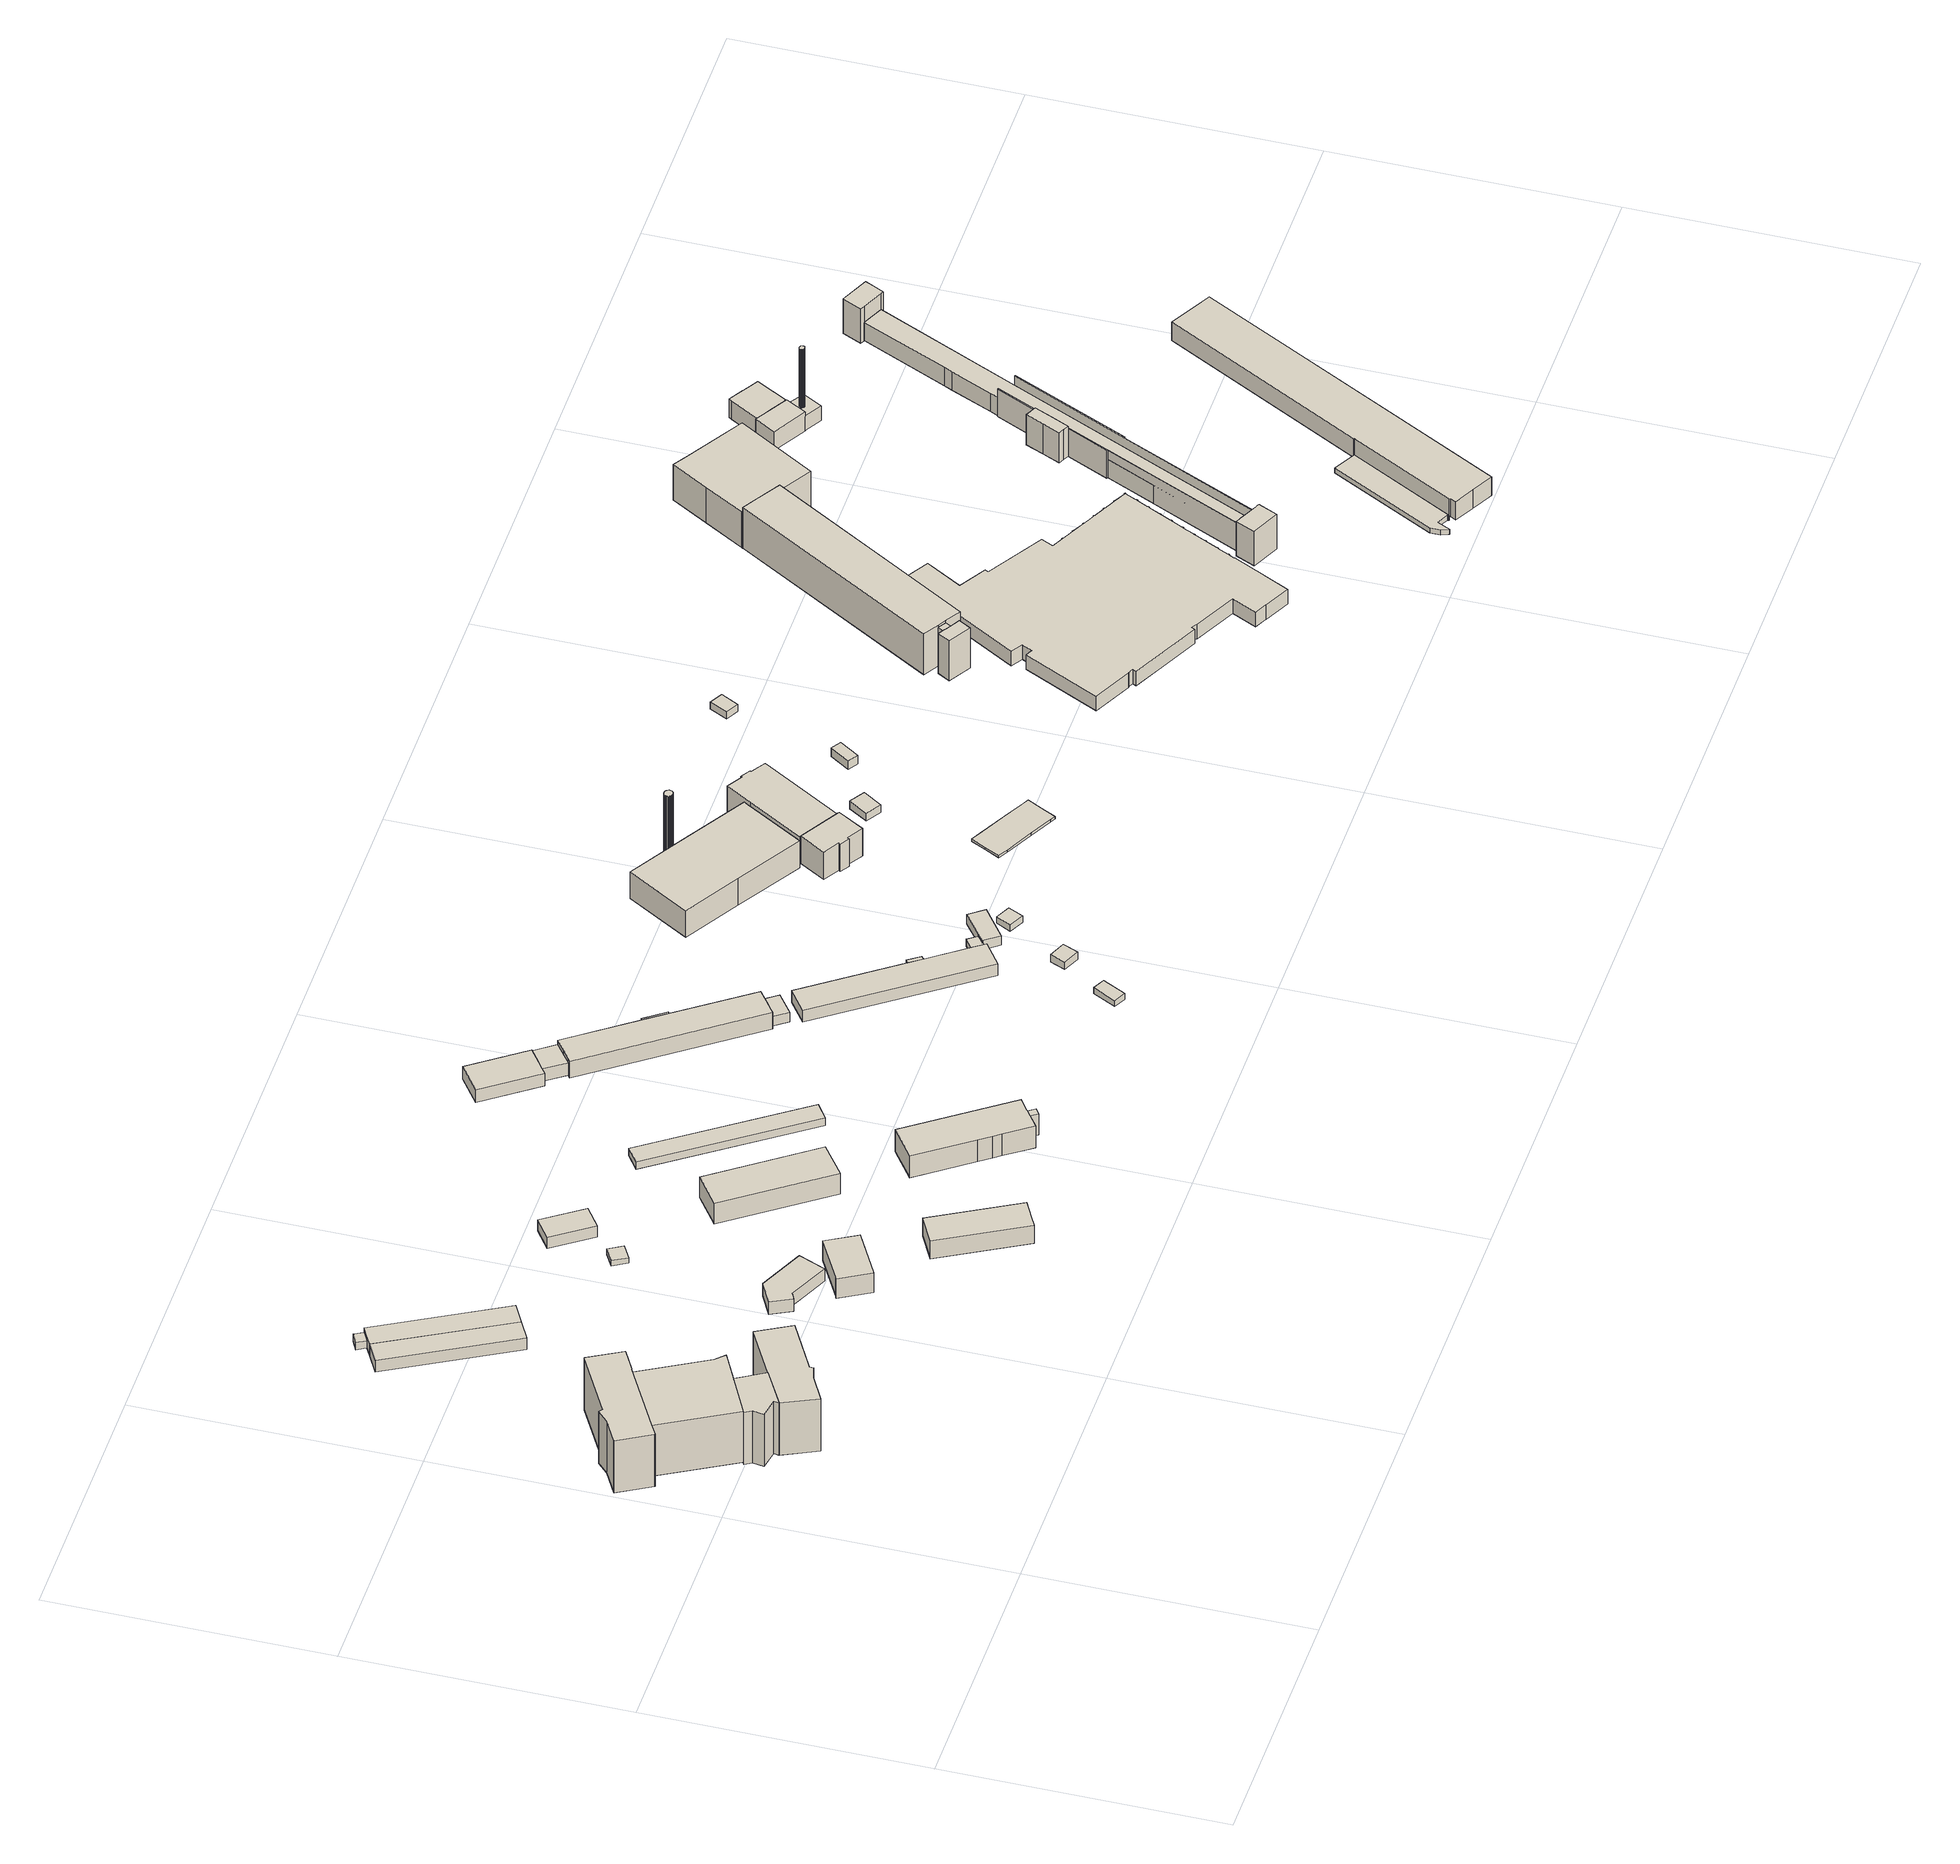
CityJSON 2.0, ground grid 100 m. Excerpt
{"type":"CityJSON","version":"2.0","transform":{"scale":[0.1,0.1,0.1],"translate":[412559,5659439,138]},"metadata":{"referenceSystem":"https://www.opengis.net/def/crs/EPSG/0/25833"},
"CityObjects":{
"building1":{"type":"Building","attributes":{"name":"Kassenärztliche Vereinigung Sachsen","Gemeindeschluessel":14612000,"Geometrietyp2DReferenz":"3000","function":"31001_3010","roofType":"9999"},"children":["building1-1","building1-2","building1-3","building1-4","building1-5"]},
"building1-1":{"type":"BuildingPart","attributes":{"Dachtyp_tdc":"tdcPolyFlatRoof","Dachneigung":0,"QualitaetDacherkennung":44,"Geometrietyp2DReferenz":"3000","measuredHeight":22.1,"roofType":"1000"},"parents":["building1"],"geometry":[{"type":"Solid","lod":"1","boundaries":[[[[0,1,2,3,4,5,6,7,8,9,10,11,12,13]],[[14,15,16,17,18,19,20,21,22,23,24,25,26,27]],[[13,15,14,0]],[[12,16,15,13]],[[11,17,16,12]],[[10,18,17,11]],[[9,19,18,10]],[[8,20,19,9]],[[7,21,20,8]],[[6,22,21,7]],[[5,23,22,6]],[[4,24,23,5]],[[3,25,24,4]],[[2,26,25,3]],[[1,27,26,2]],[[0,14,27,1]]]]}]},
"building1-2":{"type":"BuildingPart","attributes":{"Dachtyp_tdc":"tdcFreeFormRoof","Dachneigung":10.94,"QualitaetDacherkennung":7,"Geometrietyp2DReferenz":"3000","measuredHeight":23.11,"roofType":"5000"},"parents":["building1"],"geometry":[{"type":"Solid","lod":"1","boundaries":[[[[28,29,30,31,32,33,34,35,36]],[[37,38,39,40,41,18,42,17,16]],[[36,38,37,28]],[[35,39,38,36]],[[34,40,39,35]],[[33,41,40,34]],[[32,18,41,33]],[[31,42,18,32]],[[30,17,42,31]],[[29,16,17,30]],[[28,37,16,29]]]]}]},
"building1-3":{"type":"BuildingPart","attributes":{"Dachtyp_tdc":"tdcPolyFlatRoof","Dachneigung":0,"QualitaetDacherkennung":86,"Geometrietyp2DReferenz":"3000","measuredHeight":22.19,"roofType":"1000"},"parents":["building1"],"geometry":[{"type":"Solid","lod":"1","boundaries":[[[[43,44,45,46,47,48,49,50,51]],[[52,53,54,41,55,56,57,58,59]],[[51,53,52,43]],[[50,54,53,51]],[[49,41,54,50]],[[48,55,41,49]],[[47,56,55,48]],[[46,57,56,47]],[[45,58,57,46]],[[44,59,58,45]],[[43,52,59,44]]]]}]},
"building1-4":{"type":"BuildingPart","attributes":{"Dachtyp_tdc":"tdcHipRoof","Dachneigung":10.02,"QualitaetDacherkennung":29,"Geometrietyp2DReferenz":"3000","measuredHeight":5.48,"roofType":"3200"},"parents":["building1"],"geometry":[{"type":"Solid","lod":"1","boundaries":[[[[60,61,62,63]],[[64,56,55,39]],[[63,56,64,60]],[[62,55,56,63]],[[61,39,55,62]],[[60,64,39,61]]]]}]},
"building1-5":{"type":"BuildingPart","attributes":{"Dachtyp_tdc":"tdcPolyFlatRoof","Dachneigung":0,"QualitaetDacherkennung":75,"Geometrietyp2DReferenz":"3000","measuredHeight":22.12,"roofType":"1000"},"parents":["building1"],"geometry":[{"type":"Solid","lod":"1","boundaries":[[[[45,65,66,67,68,69,70,71,72,46]],[[58,57,73,74,75,76,77,78,79,80]],[[46,57,58,45]],[[72,73,57,46]],[[71,74,73,72]],[[70,75,74,71]],[[69,76,75,70]],[[68,77,76,69]],[[67,78,77,68]],[[66,79,78,67]],[[65,80,79,66]],[[45,58,80,65]]]]}]},
"building2":{"type":"Building","attributes":{"Dachtyp_tdc":"tdcPolyFlatRoof","Gemeindeschluessel":14612000,"Dachneigung":4.62,"QualitaetDacherkennung":79,"Geometrietyp2DReferenz":"3000","measuredHeight":5.34,"function":"31001_2463","roofType":"2100"},"geometry":[{"type":"Solid","lod":"1","boundaries":[[[[81,82,83,84]],[[85,86,87,88]],[[84,86,85,81]],[[83,87,86,84]],[[82,88,87,83]],[[81,85,88,82]]]]}]},
"building3":{"type":"Building","attributes":{"Gemeindeschluessel":14612000,"Geometrietyp2DReferenz":"3000","function":"31001_2463","roofType":"9999"},"children":["building3-1","building3-2"]},
"building3-1":{"type":"BuildingPart","attributes":{"Dachtyp_tdc":"tdcPolyFlatRoof","Dachneigung":3.72,"QualitaetDacherkennung":57,"Geometrietyp2DReferenz":"3000","measuredHeight":3.26,"roofType":"2100"},"parents":["building3"],"geometry":[{"type":"Solid","lod":"1","boundaries":[[[[89,90,91,92,93]],[[94,95,96,97,98]],[[93,95,94,89]],[[92,96,95,93]],[[91,97,96,92]],[[90,98,97,91]],[[89,94,98,90]]]]}]},
"building3-2":{"type":"BuildingPart","attributes":{"Dachtyp_tdc":"tdcPolyFlatRoof","Dachneigung":4.68,"QualitaetDacherkennung":81,"Geometrietyp2DReferenz":"3000","measuredHeight":5.41,"roofType":"2100"},"parents":["building3"],"geometry":[{"type":"Solid","lod":"1","boundaries":[[[[99,100,101,84,83]],[[102,103,104,94,98]],[[83,103,102,99]],[[84,104,103,83]],[[101,94,104,84]],[[100,98,94,101]],[[99,102,98,100]]]]}]},
"building4":{"type":"Building","attributes":{"name":"Zollamt Dresden","Dachtyp_tdc":"tdcPolyFlatRoof","Gemeindeschluessel":14612000,"Dachneigung":0,"QualitaetDacherkennung":84,"Geometrietyp2DReferenz":"3000","measuredHeight":5.2,"function":"31001_3010","roofType":"1000"},"geometry":[{"type":"Solid","lod":"1","boundaries":[[[[105,106,107,108,109,110]],[[111,112,113,114,115,116]],[[110,112,111,105]],[[109,113,112,110]],[[108,114,113,109]],[[107,115,114,108]],[[106,116,115,107]],[[105,111,116,106]]]]}]},
"building5":{"type":"Building","attributes":{"name":"Zollamt Dresden","Dachtyp_tdc":"tdcFreeFormRoof","Gemeindeschluessel":14612000,"Dachneigung":37.32,"QualitaetDacherkennung":90,"Geometrietyp2DReferenz":"3000","measuredHeight":10.64,"function":"31001_3010","roofType":"5000"},"geometry":[{"type":"Solid","lod":"1","boundaries":[[[[117,118,119,120,121,122]],[[123,124,125,126,127,128]],[[122,124,123,117]],[[121,125,124,122]],[[120,126,125,121]],[[119,127,126,120]],[[118,128,127,119]],[[117,123,128,118]]]]}]},
"building6":{"type":"Building","attributes":{"Dachtyp_tdc":"tdcPolyFlatRoof","Gemeindeschluessel":14612000,"Dachneigung":0,"QualitaetDacherkennung":70,"Geometrietyp2DReferenz":"3000","measuredHeight":2.32,"function":"31001_9998","roofType":"1000"},"geometry":[{"type":"Solid","lod":"1","boundaries":[[[[129,130,131,132]],[[133,134,135,136]],[[132,134,133,129]],[[131,135,134,132]],[[130,136,135,131]],[[129,133,136,130]]]]}]},
"building7":{"type":"Building","attributes":{"name":"Zollamt Dresden","Dachtyp_tdc":"tdcPolyFlatRoof","Gemeindeschluessel":14612000,"Dachneigung":0,"QualitaetDacherkennung":94,"Geometrietyp2DReferenz":"3000","measuredHeight":7.52,"function":"31001_3010","roofType":"1000"},"geometry":[{"type":"Solid","lod":"1","boundaries":[[[[137,138,139,140,141]],[[142,143,144,145,146]],[[141,143,142,137]],[[140,144,143,141]],[[139,145,144,140]],[[138,146,145,139]],[[137,142,146,138]]]]}]},
"building8":{"type":"Building","attributes":{"Dachtyp_tdc":"tdcPolyFlatRoof","Gemeindeschluessel":14612000,"Dachneigung":0,"QualitaetDacherkennung":54,"Geometrietyp2DReferenz":"3000","measuredHeight":4.74,"function":"31001_9998","roofType":"1000"},"geometry":[{"type":"Solid","lod":"1","boundaries":[[[[147,148,149,150]],[[151,152,153,154]],[[150,152,151,147]],[[149,153,152,150]],[[148,154,153,149]],[[147,151,154,148]]]]}]},
"building9":{"type":"Building","attributes":{"name":"Zollamt Dresden","Dachtyp_tdc":"tdcPolyFlatRoof","Gemeindeschluessel":14612000,"Dachneigung":0,"QualitaetDacherkennung":57,"Geometrietyp2DReferenz":"3000","measuredHeight":8.82,"function":"31001_3010","roofType":"1000"},"geometry":[{"type":"Solid","lod":"1","boundaries":[[[[155,156,157,158]],[[159,160,161,162]],[[158,160,159,155]],[[157,161,160,158]],[[156,162,161,157]],[[155,159,162,156]]]]}]},
"building10":{"type":"Building","attributes":{"name":"Zollamt Dresden","Gemeindeschluessel":14612000,"Geometrietyp2DReferenz":"3000","function":"31001_3010","roofType":"9999"},"children":["building10-1","building10-2"]},
"building10-1":{"type":"BuildingPart","attributes":{"Dachtyp_tdc":"tdcPolyFlatRoof","Dachneigung":0,"QualitaetDacherkennung":58,"Geometrietyp2DReferenz":"3000","measuredHeight":8.91,"roofType":"1000"},"parents":["building10"],"geometry":[{"type":"Solid","lod":"1","boundaries":[[[[163,164,165,166]],[[167,168,169,170]],[[166,168,167,163]],[[165,169,168,166]],[[164,170,169,165]],[[163,167,170,164]]]]}]},
"building10-2":{"type":"BuildingPart","attributes":{"Dachtyp_tdc":"tdcPolyFlatRoof","Dachneigung":0,"QualitaetDacherkennung":45,"Geometrietyp2DReferenz":"3000","measuredHeight":9.25,"roofType":"1000"},"parents":["building10"],"geometry":[{"type":"Solid","lod":"1","boundaries":[[[[171,172,173,174,175,176,177,178,179,180]],[[181,182,167,170,183,184,185,186,187,188]],[[180,182,181,171]],[[179,167,182,180]],[[178,170,167,179]],[[177,183,170,178]],[[176,184,183,177]],[[175,185,184,176]],[[174,186,185,175]],[[173,187,186,174]],[[172,188,187,173]],[[171,181,188,172]]]]}]},
"building11":{"type":"Building","attributes":{"name":"Zollamt Dresden","Dachtyp_tdc":"tdcPolyFlatRoof","Gemeindeschluessel":14612000,"Dachneigung":0,"QualitaetDacherkennung":89,"Geometrietyp2DReferenz":"3000","measuredHeight":3.02,"function":"31001_3010","roofType":"1000"},"geometry":[{"type":"Solid","lod":"1","boundaries":[[[[189,190,191,192]],[[193,194,195,196]],[[192,194,193,189]],[[191,195,194,192]],[[190,196,195,191]],[[189,193,196,190]]]]}]},
"building12":{"type":"Building","attributes":{"name":"Bundesanstalt Technisches Hilfswerk","Dachtyp_tdc":"tdcHipAndGableRoof","Gemeindeschluessel":14612000,"Dachneigung":16.21,"QualitaetDacherkennung":87,"Geometrietyp2DReferenz":"3000","measuredHeight":6.27,"function":"31001_3010","roofType":"5000"},"geometry":[{"type":"Solid","lod":"1","boundaries":[[[[197,198,199,200,201,202]],[[203,204,205,206,207,208]],[[202,204,203,197]],[[201,205,204,202]],[[200,206,205,201]],[[199,207,206,200]],[[198,208,207,199]],[[197,203,208,198]]]]}]},
"building13":{"type":"Building","attributes":{"name":"Bundesanstalt Technisches Hilfswerk Ortsverband Dresden","Gemeindeschluessel":14612000,"Geometrietyp2DReferenz":"3000","function":"31001_3010","roofType":"9999"},"children":["building13-1","building13-2"]},
"building13-1":{"type":"BuildingPart","attributes":{"Dachtyp_tdc":"tdcGableRoof","Dachneigung":20.06,"QualitaetDacherkennung":93,"Geometrietyp2DReferenz":"3000","measuredHeight":8.18,"roofType":"3100"},"parents":["building13"],"geometry":[{"type":"Solid","lod":"1","boundaries":[[[[209,210,211,212,213,214,215,216,217,218,219]],[[220,221,222,223,224,225,226,227,228,229,230]],[[219,221,220,209]],[[218,222,221,219]],[[217,223,222,218]],[[216,224,223,217]],[[215,225,224,216]],[[214,226,225,215]],[[213,227,226,214]],[[212,228,227,213]],[[211,229,228,212]],[[210,230,229,211]],[[209,220,230,210]]]]}]},
"building13-2":{"type":"BuildingPart","attributes":{"Dachtyp_tdc":"tdcGableRoof","Dachneigung":14.62,"QualitaetDacherkennung":84,"Geometrietyp2DReferenz":"3000","measuredHeight":5.96,"roofType":"3100"},"parents":["building13"],"geometry":[{"type":"Solid","lod":"1","boundaries":[[[[231,232,233,234]],[[235,236,229,227]],[[234,236,235,231]],[[233,229,236,234]],[[232,227,229,233]],[[231,235,227,232]]]]}]},
"building14":{"type":"Building","attributes":{"name":"Bundesanstalt Technisches Hilfswerk Ortsverband Dresden","Dachtyp_tdc":"tdcPolyFlatRoof","Gemeindeschluessel":14612000,"Dachneigung":0,"QualitaetDacherkennung":69,"Geometrietyp2DReferenz":"3000","measuredHeight":3.96,"function":"31001_3010","roofType":"1000"},"geometry":[{"type":"Solid","lod":"1","boundaries":[[[[237,238,239,240]],[[241,242,243,244]],[[240,242,241,237]],[[239,243,242,240]],[[238,244,243,239]],[[237,241,244,238]]]]}]},
"building15":{"type":"Building","attributes":{"name":"Bundesanstalt Technisches Hilfswerk Ortsverband Dresden","Dachtyp_tdc":"tdcPolyFlatRoof","Gemeindeschluessel":14612000,"Dachneigung":3.39,"QualitaetDacherkennung":76,"Geometrietyp2DReferenz":"3000","measuredHeight":4.25,"function":"31001_3010","roofType":"2100"},"geometry":[{"type":"Solid","lod":"1","boundaries":[[[[245,246,247,248]],[[222,249,250,224]],[[248,249,222,245]],[[247,250,249,248]],[[246,224,250,247]],[[245,222,224,246]]]]}]},
"building16":{"type":"Building","attributes":{"Dachtyp_tdc":"tdcPolyFlatRoof","Gemeindeschluessel":14612000,"Dachneigung":4.6,"QualitaetDacherkennung":85,"Geometrietyp2DReferenz":"3000","measuredHeight":2.75,"function":"31001_9998","roofType":"2100"},"geometry":[{"type":"Solid","lod":"1","boundaries":[[[[251,252,253,254]],[[255,256,257,258]],[[254,256,255,251]],[[253,257,256,254]],[[252,258,257,253]],[[251,255,258,252]]]]}]},
"building17":{"type":"Building","attributes":{"name":"Bundesanstalt Technisches Hilfswerk Ortsverband Dresden","Gemeindeschluessel":14612000,"Geometrietyp2DReferenz":"3000","function":"31001_3010","roofType":"9999"},"children":["building17-1","building17-2"]},
"building17-1":{"type":"BuildingPart","attributes":{"Dachtyp_tdc":"tdcPolyFlatRoof","Dachneigung":9.52,"QualitaetDacherkennung":65,"Geometrietyp2DReferenz":"3000","measuredHeight":4.21,"roofType":"2100"},"parents":["building17"],"geometry":[{"type":"Solid","lod":"1","boundaries":[[[[259,260,261,262]],[[263,264,265,266]],[[262,264,263,259]],[[261,265,264,262]],[[260,266,265,261]],[[259,263,266,260]]]]}]},
"building17-2":{"type":"BuildingPart","attributes":{"Dachtyp_tdc":"tdcGableRoof","Dachneigung":18.14,"QualitaetDacherkennung":92,"Geometrietyp2DReferenz":"3000","measuredHeight":5.88,"roofType":"3100"},"parents":["building17"],"geometry":[{"type":"Solid","lod":"1","boundaries":[[[[267,268,269,270,271,272,273]],[[266,274,275,276,277,278,263]],[[272,274,266,273]],[[271,275,274,272]],[[270,276,275,271]],[[269,277,276,270]],[[268,278,277,269]],[[267,263,278,268]],[[273,266,263,267]]]]}]},
"building18":{"type":"Building","attributes":{"Dachtyp_tdc":"tdcGableRoof","Gemeindeschluessel":14612000,"Dachneigung":11.95,"QualitaetDacherkennung":85,"Geometrietyp2DReferenz":"3000","measuredHeight":3.41,"function":"31001_9998","roofType":"3100"},"geometry":[{"type":"Solid","lod":"1","boundaries":[[[[279,280,281,282]],[[283,284,285,286]],[[282,284,283,279]],[[281,285,284,282]],[[280,286,285,281]],[[279,283,286,280]]]]}]},
"building19":{"type":"Building","attributes":{"name":"Bundesanstalt Technisches Hilfswerk Ortsverband Dresden","Dachtyp_tdc":"tdcPolyFlatRoof","Gemeindeschluessel":14612000,"Dachneigung":0,"QualitaetDacherkennung":67,"Geometrietyp2DReferenz":"3000","measuredHeight":2.91,"function":"31001_3010","roofType":"1000"},"geometry":[{"type":"Solid","lod":"1","boundaries":[[[[287,288,289,290,291,292]],[[293,294,295,296,297,298]],[[292,294,293,287]],[[291,295,294,292]],[[290,296,295,291]],[[289,297,296,290]],[[288,298,297,289]],[[287,293,298,288]]]]}]},
"building20":{"type":"Building","attributes":{"name":"Bundesanstalt Technisches Hilfswerk Ortsverband Dresden","Dachtyp_tdc":"tdcFreeFormRoof","Gemeindeschluessel":14612000,"Dachneigung":25.51,"QualitaetDacherkennung":86,"Geometrietyp2DReferenz":"3000","measuredHeight":4.72,"function":"31001_3010","roofType":"5000"},"geometry":[{"type":"Solid","lod":"1","boundaries":[[[[299,300,301,302,303,304]],[[305,306,307,308,309,310]],[[304,306,305,299]],[[303,307,306,304]],[[302,308,307,303]],[[301,309,308,302]],[[300,310,309,301]],[[299,305,310,300]]]]}]},
"building21":{"type":"Building","attributes":{"Dachtyp_tdc":"tdcPolyFlatRoof","Gemeindeschluessel":14612000,"Dachneigung":4.57,"QualitaetDacherkennung":87,"Geometrietyp2DReferenz":"3000","measuredHeight":2.92,"function":"31001_9998","roofType":"2100"},"geometry":[{"type":"Solid","lod":"1","boundaries":[[[[311,312,313,314]],[[315,316,317,318]],[[314,316,315,311]],[[313,317,316,314]],[[312,318,317,313]],[[311,315,318,312]]]]}]},
"building22":{"type":"Building","attributes":{"Erfassungsdatum_Objekt":"2022-03-29","BodenHoehe":145.41,"gemHoehe":32,"BauwerkHoehe":32,"Gemeindeschluessel":"14612000","Geometrietyp2DReferenz":"3000","measuredHeight":32,"function":"51002_1260"},"geometry":[{"type":"Solid","lod":"1","boundaries":[[[[319,320,321,322,323,324,325,326,327,328,329,330,331,332,333,334,335,336,337,338,339,340,341,342]],[[343,344,345,346,347,348,349,350,351,352,353,354,355,356,357,358,359,360,361,362,363,364,365,366]],[[342,344,343,319]],[[341,345,344,342]],[[340,346,345,341]],[[339,347,346,340]],[[338,348,347,339]],[[337,349,348,338]],[[336,350,349,337]],[[335,351,350,336]],[[334,352,351,335]],[[333,353,352,334]],[[332,354,353,333]],[[331,355,354,332]],[[330,356,355,331]],[[329,357,356,330]],[[328,358,357,329]],[[327,359,358,328]],[[326,360,359,327]],[[325,361,360,326]],[[324,362,361,325]],[[323,363,362,324]],[[322,364,363,323]],[[321,365,364,322]],[[320,366,365,321]],[[319,343,366,320]]]]}]},
"building23":{"type":"Building","attributes":{"name":"Berufsfeuerwehr Dresden-Albertstadt","Gemeindeschluessel":14612000,"Geometrietyp2DReferenz":"3000","function":"31001_3072","roofType":"9999"},"children":["building23-1","building23-2","building23-3","building23-4","building23-5"]},
"building23-1":{"type":"BuildingPart","attributes":{"Dachtyp_tdc":"tdcPolyFlatRoof","Dachneigung":0,"QualitaetDacherkennung":0,"Geometrietyp2DReferenz":"3000","measuredHeight":3.38,"roofType":"9999"},"parents":["building23"],"geometry":[{"type":"Solid","lod":"1","boundaries":[[[[367,368,369,370]],[[371,372,373,374]],[[370,372,371,367]],[[369,373,372,370]],[[368,374,373,369]],[[367,371,374,368]]]]}]},
"building23-2":{"type":"BuildingPart","attributes":{"Dachtyp_tdc":"tdcHipAndGableRoof","Dachneigung":14.9,"QualitaetDacherkennung":33,"Geometrietyp2DReferenz":"3000","measuredHeight":12.81,"roofType":"5000"},"parents":["building23"],"geometry":[{"type":"Solid","lod":"1","boundaries":[[[[375,376,377,378,379,380,381,382,383,384,385]],[[386,387,388,389,390,391,392,393,372,371,394]],[[385,386,394,375]],[[384,387,386,385]],[[383,388,387,384]],[[382,389,388,383]],[[381,390,389,382]],[[380,391,390,381]],[[379,392,391,380]],[[378,393,392,379]],[[377,372,393,378]],[[376,371,372,377]],[[375,394,371,376]]]]}]},
"building23-3":{"type":"BuildingPart","attributes":{"Dachtyp_tdc":"tdcHipRoof","Dachneigung":31.53,"QualitaetDacherkennung":72,"Geometrietyp2DReferenz":"3000","measuredHeight":13.58,"roofType":"3200"},"parents":["building23"],"geometry":[{"type":"MultiSurface","lod":"1","boundaries":[[[395,396,397,398,397,399,400,401,402,403,404]],[[405,406,407,408,409,410,411,412,387,412,394]],[[404,406,405,395]],[[403,407,406,404]],[[402,408,407,403]],[[401,409,408,402]],[[400,410,409,401]],[[399,411,410,400]],[[397,412,411,399]],[[398,387,412,397]],[[396,394,412,397]],[[395,405,394,396]]]}]},
"building23-4":{"type":"BuildingPart","attributes":{"Dachtyp_tdc":"tdcPolyFlatRoof","Dachneigung":0,"QualitaetDacherkennung":70,"Geometrietyp2DReferenz":"3000","measuredHeight":9.53,"roofType":"1000"},"parents":["building23"],"geometry":[{"type":"Solid","lod":"1","boundaries":[[[[413,414,415,416]],[[388,387,417,418]],[[416,387,388,413]],[[415,417,387,416]],[[414,418,417,415]],[[413,388,418,414]]]]}]},
"building23-5":{"type":"BuildingPart","attributes":{"Dachtyp_tdc":"tdcGableRoof","Dachneigung":11.95,"QualitaetDacherkennung":12,"Geometrietyp2DReferenz":"3000","measuredHeight":14.2,"roofType":"3100"},"parents":["building23"],"geometry":[{"type":"Solid","lod":"1","boundaries":[[[[419,420,421,422,423,424,425,426]],[[417,427,428,429,430,431,432,418]],[[425,427,417,426]],[[424,428,427,425]],[[423,429,428,424]],[[422,430,429,423]],[[421,431,430,422]],[[420,432,431,421]],[[419,418,432,420]],[[426,417,418,419]]]]}]},
"building24":{"type":"Building","attributes":{"Erfassungsdatum_Objekt":"2022-03-29","BodenHoehe":145.15,"gemHoehe":0,"BauwerkHoehe":1,"Breite":12,"Gemeindeschluessel":"14612000","Geometrietyp2DReferenz":"3000","measuredHeight":1,"function":"53001_1800"},"geometry":[{"type":"Solid","lod":"1","boundaries":[[[[433,434,435,436,437,438,439,440,441,442,443,444]],[[445,446,447,448,449,450,451,452,453,454,455,456]],[[444,446,445,433]],[[443,447,446,444]],[[442,448,447,443]],[[441,449,448,442]],[[440,450,449,441]],[[439,451,450,440]],[[438,452,451,439]],[[437,453,452,438]],[[436,454,453,437]],[[435,455,454,436]],[[434,456,455,435]],[[433,445,456,434]]]]}]},
"building25":{"type":"Building","attributes":{"Dachtyp_tdc":"tdcPolyFlatRoof","Gemeindeschluessel":14612000,"Dachneigung":3.06,"QualitaetDacherkennung":74,"Geometrietyp2DReferenz":"3000","measuredHeight":3.42,"function":"31001_9998","roofType":"2100"},"geometry":[{"type":"Solid","lod":"1","boundaries":[[[[457,458,459,460]],[[461,462,463,464]],[[460,462,461,457]],[[459,463,462,460]],[[458,464,463,459]],[[457,461,464,458]]]]}]},
"building26":{"type":"Building","attributes":{"Dachtyp_tdc":"tdcGableRoof","Gemeindeschluessel":14612000,"Dachneigung":17.37,"QualitaetDacherkennung":65,"Geometrietyp2DReferenz":"3000","measuredHeight":4.45,"function":"31001_9998","roofType":"3100"},"geometry":[{"type":"Solid","lod":"1","boundaries":[[[[465,466,467,468]],[[469,470,471,472]],[[468,470,469,465]],[[467,471,470,468]],[[466,472,471,467]],[[465,469,472,466]]]]}]},
"building27":{"type":"Building","attributes":{"Dachtyp_tdc":"tdcPolyFlatRoof","Gemeindeschluessel":14612000,"Dachneigung":2.92,"QualitaetDacherkennung":66,"Geometrietyp2DReferenz":"3000","measuredHeight":3.04,"function":"31001_9998","roofType":"2100"},"geometry":[{"type":"Solid","lod":"1","boundaries":[[[[473,474,475,476]],[[477,478,479,480]],[[476,478,477,473]],[[475,479,478,476]],[[474,480,479,475]],[[473,477,480,474]]]]}]},
"building28":{"type":"Building","attributes":{"name":"Stadtarchiv","Gemeindeschluessel":14612000,"Geometrietyp2DReferenz":"3000","function":"31001_3010","roofType":"9999"},"children":["building28-1","building28-2"]},
"building28-1":{"type":"BuildingPart","attributes":{"Dachtyp_tdc":"tdcPolyFlatRoof","Dachneigung":0,"QualitaetDacherkennung":50,"Geometrietyp2DReferenz":"3000","measuredHeight":15.83,"roofType":"1000"},"parents":["building28"],"geometry":[{"type":"Solid","lod":"1","boundaries":[[[[481,482,483,484,485]],[[486,487,488,489,490]],[[485,487,486,481]],[[484,488,487,485]],[[483,489,488,484]],[[482,490,489,483]],[[481,486,490,482]]]]}]},
"building28-2":{"type":"BuildingPart","attributes":{"Dachtyp_tdc":"tdcPolyFlatRoof","Dachneigung":0,"QualitaetDacherkennung":55,"Geometrietyp2DReferenz":"3000","measuredHeight":16.9,"roofType":"1000"},"parents":["building28"],"geometry":[{"type":"Solid","lod":"1","boundaries":[[[[491,492,493,494,495,496,497]],[[486,490,498,499,500,501,487]],[[497,490,486,491]],[[496,498,490,497]],[[495,499,498,496]],[[494,500,499,495]],[[493,501,500,494]],[[492,487,501,493]],[[491,486,487,492]]]]}]},
"building29":{"type":"Building","attributes":{"Dachtyp_tdc":"tdcFreeFormRoof","Gemeindeschluessel":14612000,"Dachneigung":0.002,"QualitaetDacherkennung":51,"Geometrietyp2DReferenz":"3000","measuredHeight":7.02,"function":"31001_2000","roofType":"5000"},"geometry":[{"type":"Solid","lod":"1","boundaries":[[[[502,503,504,505,506,507,508,509,510,511,512,513,514,515,516,517,518,519,520,521,522,523,524,525,526,527,528,529,530,531,532,533,534,535,536,537,538,539,540,541,542,543,544,545,546,547,548,549,550,551,552,553,554,555,556,557,558,559,560,561,562,563,564,565,566,567,568,569,570,571,572,573,574,575,576,577,578,579,580,581,582,583,584,585,586,587,588,589,590,591,592,593,594,595]],[[596,597,598,599,600,601,602,603,604,605,606,607,608,609,610,611,612,613,614,615,616,617,618,619,620,621,622,623,624,625,626,627,628,629,630,631,632,633,634,635,636,637,638,639,640,641,642,643,644,645,646,647,648,649,650,651,652,653,654,655,656,657,658,659,660,661,662,663,664,665,666,667,668,669,670,671,672,673,674,675,676,677,678,679,680,681,682,683,684,685,686,687,688,689]],[[595,597,596,502]],[[594,598,597,595]],[[593,599,598,594]],[[592,600,599,593]],[[591,601,600,592]],[[590,602,601,591]],[[589,603,602,590]],[[588,604,603,589]],[[587,605,604,588]],[[586,606,605,587]],[[585,607,606,586]],[[584,608,607,585]],[[583,609,608,584]],[[582,610,609,583]],[[581,611,610,582]],[[580,612,611,581]],[[579,613,612,580]],[[578,614,613,579]],[[577,615,614,578]],[[576,616,615,577]],[[575,617,616,576]],[[574,618,617,575]],[[573,619,618,574]],[[572,620,619,573]],[[571,621,620,572]],[[570,622,621,571]],[[569,623,622,570]],[[568,624,623,569]],[[567,625,624,568]],[[566,626,625,567]],[[565,627,626,566]],[[564,628,627,565]],[[563,629,628,564]],[[562,630,629,563]],[[561,631,630,562]],[[560,632,631,561]],[[559,633,632,560]],[[558,634,633,559]],[[557,635,634,558]],[[556,636,635,557]],[[555,637,636,556]],[[554,638,637,555]],[[553,639,638,554]],[[552,640,639,553]],[[551,641,640,552]],[[550,642,641,551]],[[549,643,642,550]],[[548,644,643,549]],[[547,645,644,548]],[[546,646,645,547]],[[545,647,646,546]],[[544,648,647,545]],[[543,649,648,544]],[[542,650,649,543]],[[541,651,650,542]],[[540,652,651,541]],[[539,653,652,540]],[[538,654,653,539]],[[537,655,654,538]],[[536,656,655,537]],[[535,657,656,536]],[[534,658,657,535]],[[533,659,658,534]],[[532,660,659,533]],[[531,661,660,532]],[[530,662,661,531]],[[529,663,662,530]],[[528,664,663,529]],[[527,665,664,528]],[[526,666,665,527]],[[525,667,666,526]],[[524,668,667,525]],[[523,669,668,524]],[[522,670,669,523]],[[521,671,670,522]],[[520,672,671,521]],[[519,673,672,520]],[[518,674,673,519]],[[517,675,674,518]],[[516,676,675,517]],[[515,677,676,516]],[[514,678,677,515]],[[513,679,678,514]],[[512,680,679,513]],[[511,681,680,512]],[[510,682,681,511]],[[509,683,682,510]],[[508,684,683,509]],[[507,685,684,508]],[[506,686,685,507]],[[505,687,686,506]],[[504,688,687,505]],[[503,689,688,504]],[[502,596,689,503]]]]}]},
"building30":{"type":"Building","attributes":{"name":"Stadtarchiv","Dachtyp_tdc":"tdcFreeFormRoof","Gemeindeschluessel":14612000,"Dachneigung":15.37,"QualitaetDacherkennung":66,"Geometrietyp2DReferenz":"3000","measuredHeight":18.4,"function":"31001_3010","roofType":"5000"},"geometry":[{"type":"Solid","lod":"1","boundaries":[[[[690,691,692,693,694,695,696]],[[697,698,699,700,701,702,703]],[[696,698,697,690]],[[695,699,698,696]],[[694,700,699,695]],[[693,701,700,694]],[[692,702,701,693]],[[691,703,702,692]],[[690,697,703,691]]]]}]},
"building31":{"type":"Building","attributes":{"Dachtyp_tdc":"tdcFreeFormRoof","Gemeindeschluessel":14612000,"Dachneigung":13.8,"QualitaetDacherkennung":54,"Geometrietyp2DReferenz":"3000","measuredHeight":17.01,"function":"31001_2000","roofType":"5000"},"geometry":[{"type":"Solid","lod":"1","boundaries":[[[[704,705,706,707,708,709,710,711,712,713]],[[714,715,716,717,718,719,720,721,722,723]],[[713,715,714,704]],[[712,716,715,713]],[[711,717,716,712]],[[710,718,717,711]],[[709,719,718,710]],[[708,720,719,709]],[[707,721,720,708]],[[706,722,721,707]],[[705,723,722,706]],[[704,714,723,705]]]]}]},
"building32":{"type":"Building","attributes":{"Gemeindeschluessel":14612000,"Geometrietyp2DReferenz":"3000","function":"31001_2000","roofType":"9999"},"children":["building32-1","building32-2","building32-3","building32-4","building32-5","building32-6"]},
"building32-1":{"type":"BuildingPart","attributes":{"Dachtyp_tdc":"tdcPolyFlatRoof","Dachneigung":0,"QualitaetDacherkennung":30,"Geometrietyp2DReferenz":"3000","measuredHeight":7.84,"roofType":"1000"},"parents":["building32"],"geometry":[{"type":"Solid","lod":"1","boundaries":[[[[724,725,726,727,728,729,730,731,732,733]],[[734,735,736,737,738,739,740,741,742,743]],[[733,735,734,724]],[[732,736,735,733]],[[731,737,736,732]],[[730,738,737,731]],[[729,739,738,730]],[[728,740,739,729]],[[727,741,740,728]],[[726,742,741,727]],[[725,743,742,726]],[[724,734,743,725]]]]}]},
"building32-2":{"type":"BuildingPart","attributes":{"Dachtyp_tdc":"tdcPolyFlatRoof","Dachneigung":0,"QualitaetDacherkennung":34,"Geometrietyp2DReferenz":"3000","measuredHeight":11.84,"roofType":"1000"},"parents":["building32"],"geometry":[{"type":"Solid","lod":"1","boundaries":[[[[744,745,746,747,748,749,750]],[[742,741,751,752,753,754,755]],[[750,741,742,744]],[[749,751,741,750]],[[748,752,751,749]],[[747,753,752,748]],[[746,754,753,747]],[[745,755,754,746]],[[744,742,755,745]]]]}]},
"building32-3":{"type":"BuildingPart","attributes":{"Dachtyp_tdc":"tdcHipRoof","Dachneigung":57.28,"QualitaetDacherkennung":79,"Geometrietyp2DReferenz":"3000","measuredHeight":17.71,"roofType":"3200"},"parents":["building32"],"geometry":[{"type":"Solid","lod":"1","boundaries":[[[[756,757,758,759,760,761,762,763]],[[743,742,755,764,765,766,767,768]],[[763,742,743,756]],[[762,755,742,763]],[[761,764,755,762]],[[760,765,764,761]],[[759,766,765,760]],[[758,767,766,759]],[[757,768,767,758]],[[756,743,768,757]]]]}]},
"building32-4":{"type":"BuildingPart","attributes":{"Dachtyp_tdc":"tdcPolyFlatRoof","Dachneigung":0,"QualitaetDacherkennung":19,"Geometrietyp2DReferenz":"3000","measuredHeight":11.8,"roofType":"1000"},"parents":["building32"],"geometry":[{"type":"Solid","lod":"1","boundaries":[[[[769,770,771,772,773,774,775,776,777,770]],[[778,779,780,781,782,783,734,743,778,768]],[[777,779,778,770]],[[776,780,779,777]],[[775,781,780,776]],[[774,782,781,775]],[[773,783,782,774]],[[772,734,783,773]],[[771,743,734,772]],[[743,771,770,778]]]]}]},
"building32-5":{"type":"BuildingPart","attributes":{"Dachtyp_tdc":"tdcGableRoof","Dachneigung":20.5,"QualitaetDacherkennung":69,"Geometrietyp2DReferenz":"3000","measuredHeight":14.09,"roofType":"3100"},"parents":["building32"],"geometry":[{"type":"Solid","lod":"1","boundaries":[[[[784,785,786,787,788,789,790,791]],[[782,792,781,793,794,795,796,797]],[[790,792,782,791]],[[789,781,792,790]],[[788,793,781,789]],[[787,794,793,788]],[[786,795,794,787]],[[785,796,795,786]],[[784,797,796,785]],[[791,782,797,784]]]]}]},
"building32-6":{"type":"BuildingPart","attributes":{"Dachtyp_tdc":"tdcHipRoof","Dachneigung":57.51,"QualitaetDacherkennung":73,"Geometrietyp2DReferenz":"3000","measuredHeight":17.8,"roofType":"3200"},"parents":["building32"],"geometry":[{"type":"Solid","lod":"1","boundaries":[[[[798,799,800,801,802,803]],[[739,804,805,806,807,740]],[[802,804,739,803]],[[801,805,804,802]],[[800,806,805,801]],[[799,807,806,800]],[[798,740,807,799]],[[803,739,740,798]]]]}]},
"building33":{"type":"Building","attributes":{"Gemeindeschluessel":14612000,"QualitaetDacherkennung":100,"Geometrietyp2DReferenz":"3000","function":"31001_2081","roofType":"9999"},"children":["building33-1","building33-2","building33-3"]},
"building33-1":{"type":"BuildingPart","attributes":{"Dachtyp_tdc":"tdcLeanToRoof","Dachneigung":0,"QualitaetDacherkennung":100,"Geometrietyp2DReferenz":"3000","measuredHeight":6.11,"roofType":"2100"},"parents":["building33"],"geometry":[{"type":"Solid","lod":"1","boundaries":[[[[808,809,810,811]],[[812,813,814,815]],[[811,813,812,808]],[[810,814,813,811]],[[809,815,814,810]],[[808,812,815,809]]]]}]},
"building33-2":{"type":"BuildingPart","attributes":{"Dachtyp_tdc":"tdcGableRoof","Dachneigung":34.52,"QualitaetDacherkennung":100,"Geometrietyp2DReferenz":"3000","measuredHeight":9.59,"roofType":"3100"},"parents":["building33"],"geometry":[{"type":"Solid","lod":"1","boundaries":[[[[816,817,818,819,820,821,822]],[[823,824,825,826,827,828,829]],[[822,824,823,816]],[[821,825,824,822]],[[820,826,825,821]],[[819,827,826,820]],[[818,828,827,819]],[[817,829,828,818]],[[816,823,829,817]]]]}]},
"building33-3":{"type":"BuildingPart","attributes":{"Dachtyp_tdc":"tdcPolyFlatRoof","Dachneigung":0,"QualitaetDacherkennung":100,"Geometrietyp2DReferenz":"3000","measuredHeight":24.73,"roofType":"1000"},"parents":["building33"],"geometry":[{"type":"Solid","lod":"1","boundaries":[[[[830,831,832,833,834,835,836,837,838,839,840,841,842,843,844,845,846,847]],[[848,849,850,851,852,853,854,855,856,857,858,859,860,861,862,863,864,865]],[[847,849,848,830]],[[846,850,849,847]],[[845,851,850,846]],[[844,852,851,845]],[[843,853,852,844]],[[842,854,853,843]],[[841,855,854,842]],[[840,856,855,841]],[[839,857,856,840]],[[838,858,857,839]],[[837,859,858,838]],[[836,860,859,837]],[[835,861,860,836]],[[834,862,861,835]],[[833,863,862,834]],[[832,864,863,833]],[[831,865,864,832]],[[830,848,865,831]]]]}]},
"building34":{"type":"Building","attributes":{"Gemeindeschluessel":14612000,"QualitaetDacherkennung":100,"Geometrietyp2DReferenz":"3000","function":"31001_2000","roofType":"9999"},"children":["building34-1","building34-2"]},
"building34-1":{"type":"BuildingPart","attributes":{"Dachtyp_tdc":"tdcPolyFlatRoof","Dachneigung":0,"QualitaetDacherkennung":100,"Geometrietyp2DReferenz":"3000","measuredHeight":2.15,"roofType":"1000"},"parents":["building34"],"geometry":[{"type":"Solid","lod":"1","boundaries":[[[[866,867,868,869,870,871,872,873,874,875]],[[876,877,878,879,880,881,882,883,884,885]],[[875,877,876,866]],[[874,878,877,875]],[[873,879,878,874]],[[872,880,879,873]],[[871,881,880,872]],[[870,882,881,871]],[[869,883,882,870]],[[868,884,883,869]],[[867,885,884,868]],[[866,876,885,867]]]]}]},
"building34-2":{"type":"BuildingPart","attributes":{"Dachtyp_tdc":"tdcGableRoof","Dachneigung":14.28,"QualitaetDacherkennung":100,"Geometrietyp2DReferenz":"3000","measuredHeight":8.93,"roofType":"3100"},"parents":["building34"],"geometry":[{"type":"Solid","lod":"1","boundaries":[[[[886,887,888,889,890,891,892,893,894,895]],[[896,897,898,899,900,901,902,903,904,905]],[[895,897,896,886]],[[894,898,897,895]],[[893,899,898,894]],[[892,900,899,893]],[[891,901,900,892]],[[890,902,901,891]],[[889,903,902,890]],[[888,904,903,889]],[[887,905,904,888]],[[886,896,905,887]]]]}]},
"building35":{"type":"Building","attributes":{"Dachtyp_tdc":"tdcGableRoof","Gemeindeschluessel":14612000,"Dachneigung":26.43,"QualitaetDacherkennung":100,"Geometrietyp2DReferenz":"3000","measuredHeight":9.45,"function":"31001_2081","roofType":"3100"},"geometry":[{"type":"Solid","lod":"1","boundaries":[[[[906,907,820,908,909,910,911,912,913,914,915,916]],[[917,918,919,920,921,922,923,924,925,926,927,928]],[[916,918,917,906]],[[915,919,918,916]],[[914,920,919,915]],[[913,921,920,914]],[[912,922,921,913]],[[911,923,922,912]],[[910,924,923,911]],[[909,925,924,910]],[[908,926,925,909]],[[820,927,926,908]],[[907,928,927,820]],[[906,917,928,907]]]]}]}
},
"vertices":[
[437,1451,244],[372,1567,244],[370,1568,244],[144,1441,244],[130,1450,244],[92,1413,244],[5,1364,244],[5,1362,244],[70,1246,244],[72,1245,244],[116,1270,244],[360,1408,244],[361,1407,244],[436,1449,244],[437,1451,23],[436,1449,23],[361,1407,23],[360,1408,23],[116,1270,23],[72,1245,23],[70,1246,23],[5,1362,23],[5,1364,23],[92,1413,23],[130,1450,23],[144,1441,23],[370,1568,23],[372,1567,23],
[351,1401,240],[361,1407,240],[360,1408,240],[233,1336,240],[116,1270,240],[264,1005,240],[384,1067,240],[514,1134,240],[483,1166,240],[351,1401,23],[483,1166,23],[514,1134,23],[384,1067,23],[264,1005,23],[233,1336,23],
[263,935,245],[332,923,245],[329,904,245],[464,980,245],[456,993,245],[405,1077,245],[264,1005,245],[254,1000,245],[268,974,245],[263,935,23],[268,974,23],[254,1000,23],[405,1077,23],[456,993,23],[464,980,23],[329,904,23],[332,923,23],
[556,1090,73],[514,1134,73],[405,1077,73],[456,993,73],[556,1090,23],
[386,781,245],[477,831,245],[527,844,245],[527,860,245],[709,961,245],[709,963,245],[644,1080,245],[643,1080,245],[643,1080,23],[644,1080,23],[709,963,23],[709,961,23],[527,860,23],[527,844,23],[477,831,23],[386,781,23],
[365,2268,71],[606,1829,71],[677,1868,71],[437,2307,71],[365,2268,21],[437,2307,21],[677,1868,21],[606,1829,21],
[472,2326,51],[509,2346,51],[494,2374,51],[491,2378,51],[454,2358,51],[472,2326,20],[454,2358,20],[491,2378,20],[494,2374,20],[509,2346,20],
[750,1907,71],[509,2346,71],[472,2326,71],[750,1907,20],[677,1868,20],[437,2307,20],
[1054,1069,69],[1200,1002,69],[1240,1098,69],[1075,1173,69],[993,1130,69],[1030,1056,69],[1054,1069,17],[1030,1056,17],[993,1130,17],[1075,1173,17],[1240,1098,17],[1200,1002,17],
[1190,834,100],[1357,928,100],[1297,1036,100],[1134,944,100],[1133,945,100],[1129,943,100],[1190,834,17],[1129,943,17],[1133,945,17],[1134,944,17],[1297,1036,17],[1357,928,17],
[1106,1631,44],[1158,1661,44],[1128,1712,44],[1077,1682,44],[1106,1631,21],[1077,1682,21],[1128,1712,21],[1158,1661,21],
[1400,705,92],[1566,405,92],[1605,426,92],[1668,460,92],[1502,760,92],[1400,705,17],[1502,760,17],[1668,460,17],[1605,426,17],[1566,405,17],
[1200,1764,69],[1275,1817,69],[1177,1956,69],[1102,1903,69],[1200,1764,22],[1102,1903,22],[1177,1956,22],[1275,1817,22],
[1624,1072,107],[1736,1154,107],[1481,1502,107],[1369,1420,107],[1624,1072,19],[1369,1420,19],[1481,1502,19],[1736,1154,19],
[2086,579,106],[2065,564,106],[2083,539,106],[2105,554,106],[2086,579,17],[2105,554,17],[2083,539,17],[2065,564,17],
[2131,612,109],[1877,961,109],[1765,879,109],[1902,691,109],[1932,650,109],[1952,623,109],[2019,531,109],[2065,564,109],[2086,579,109],[2086,580,109],[2131,612,17],[2086,580,17],[2019,531,17],[1952,623,17],[1932,650,17],[1902,691,17],[1765,879,17],[1877,961,17],
[1995,1253,48],[1619,1779,48],[1561,1738,48],[1937,1212,48],[1995,1253,17],[1937,1212,17],[1561,1738,17],[1619,1779,17],
[1887,2147,78],[1915,2168,78],[1964,2204,78],[1824,2395,78],[1725,2323,78],[1866,2131,78],[1887,2147,25],[1866,2131,25],[1725,2323,25],[1824,2395,25],[1964,2204,25],[1915,2168,25],
[2250,1814,93],[2195,1889,93],[2017,2132,93],[1973,2099,93],[1940,2074,93],[1928,2066,93],[2340,1505,93],[2352,1514,93],[2385,1538,93],[2425,1568,93],[2428,1570,93],[2250,1814,22],[2428,1570,22],[2425,1568,22],[2385,1538,22],[2352,1514,22],[2340,1505,22],[1928,2066,22],[1940,2074,22],[1973,2099,22],[2017,2132,22],[2195,1889,22],
[1887,2147,75],[1940,2074,75],[2017,2132,75],[1964,2204,75],[1887,2147,22],[1964,2204,22],
[2195,1889,65],[2250,1814,65],[2280,1837,65],[2225,1911,65],[2195,1889,25],[2225,1911,25],[2280,1837,25],[2250,1814,25],
[2425,1568,62],[2352,1514,62],[2390,1462,62],[2463,1516,62],[2463,1516,22],[2390,1462,22],
[2811,565,32],[2768,481,32],[2811,460,32],[2854,544,32],[2811,565,7],[2854,544,7],[2811,460,7],[2768,481,7],
[2722,1158,61],[2754,1115,61],[2773,1130,61],[2742,1173,61],[2722,1158,21],[2742,1173,21],[2773,1130,21],[2754,1115,21],
[2722,1158,71],[2485,1482,71],[2401,1421,71],[2795,881,71],[2880,943,71],[2853,980,71],[2754,1115,71],[2853,980,21],[2880,943,21],[2795,881,21],[2401,1421,21],[2485,1482,21],
[2954,659,42],[2978,715,42],[2918,740,42],[2894,685,42],[2954,659,11],[2894,685,11],[2918,740,11],[2978,715,11],
[2902,962,52],[2901,964,52],[2929,986,52],[2905,1018,52],[2853,980,52],[2880,943,52],[2902,962,22],[2880,943,22],[2853,980,22],[2905,1018,22],[2929,986,22],[2901,964,22],
[2902,962,62],[2940,912,62],[3051,994,62],[3010,1048,62],[2929,986,62],[2901,964,62],[2902,962,23],[2901,964,23],[2929,986,23],[3010,1048,23],[3051,994,23],[2940,912,23],
[3077,879,41],[3103,933,41],[3050,959,41],[3023,906,41],[3077,879,14],[3023,906,14],[3050,959,14],[3103,933,14],
[2935,2027,394],[2936,2022,394],[2937,2022,394],[2939,2018,394],[2943,2016,394],[2945,2015,394],[2947,2014,394],[2952,2014,394],[2956,2016,394],[2957,2016,394],[2960,2018,394],[2963,2022,394],[2965,2027,394],[2965,2031,394],[2963,2036,394],[2960,2040,394],[2957,2042,394],[2952,2044,394],[2947,2044,394],[2943,2042,394],[2939,2040,394],[2937,2036,394],[2936,2036,394],[2935,2031,394],[2935,2027,74],[2935,2031,74],[2936,2036,74],[2937,2036,74],[2939,2040,74],[2943,2042,74],[2947,2044,74],[2952,2044,74],[2957,2042,74],[2960,2040,74],[2963,2036,74],[2965,2031,74],[2965,2027,74],[2963,2022,74],[2960,2018,74],[2957,2016,74],[2956,2016,74],[2952,2014,74],[2947,2014,74],[2945,2015,74],[2943,2016,74],[2939,2018,74],[2937,2022,74],[2936,2022,74],
[3353,1742,108],[3357,1740,108],[3415,1836,108],[3410,1838,108],[3353,1742,74],[3410,1838,74],[3415,1836,74],[3357,1740,74],
[3233,1543,185],[3353,1742,185],[3410,1838,185],[3358,1870,185],[3361,1874,185],[3327,1895,185],[3324,1890,185],[3268,1924,185],[3212,1830,185],[3089,1628,185],[3196,1565,185],[3196,1565,74],[3089,1628,74],[3212,1830,74],[3268,1924,74],[3324,1890,74],[3327,1895,74],[3361,1874,74],[3358,1870,74],[3233,1543,74],
[3238,1540,190],[3233,1543,190],[3091,1627,190],[3089,1628,190],[3035,1534,190],[3092,1500,190],[3088,1493,190],[3121,1473,190],[3125,1480,190],[3182,1446,190],[3238,1540,74],[3182,1446,74],[3125,1480,74],[3121,1473,74],[3088,1493,74],[3092,1500,74],[3035,1534,74],[3091,1627,74],
[3212,1830,169],[3198,1839,169],[3077,1635,169],[3089,1628,169],[3077,1635,74],[3198,1839,74],
[3198,1839,187],[3205,1849,187],[2973,1988,187],[2773,2107,187],[2639,1882,187],[2838,1763,187],[3070,1624,187],[3077,1635,187],[3070,1624,74],[2838,1763,74],[2639,1882,74],[2773,2107,74],[2973,1988,74],[3205,1849,74],
[3296,1022,82],[3331,1003,82],[3431,952,82],[3512,910,82],[3530,901,82],[3557,954,82],[3585,1007,82],[3568,1016,82],[3486,1059,82],[3386,1110,82],[3350,1129,82],[3323,1075,82],[3296,1022,72],[3323,1075,72],[3350,1129,72],[3386,1110,72],[3486,1059,72],[3568,1016,72],[3585,1007,72],[3557,954,72],[3530,901,72],[3512,910,72],[3431,952,72],[3331,1003,72],
[3400,1447,110],[3444,1515,110],[3390,1549,110],[3347,1481,110],[3400,1447,77],[3347,1481,77],[3390,1549,77],[3444,1515,77],
[3660,1600,68],[3706,1670,68],[3672,1692,68],[3625,1622,68],[3660,1600,31],[3625,1622,31],[3672,1692,31],[3706,1670,31],
[3802,2043,60],[3836,2106,60],[3789,2131,60],[3756,2067,60],[3802,2043,31],[3756,2067,31],[3789,2131,31],[3836,2106,31],
[4146,1447,225],[4175,1430,225],[4191,1457,225],[4162,1475,225],[4146,1448,225],[4146,1447,67],[4146,1448,67],[4162,1475,67],[4191,1457,67],[4175,1430,67],
[4146,1447,236],[4146,1448,236],[4121,1462,236],[4095,1419,236],[4175,1371,236],[4201,1415,236],[4175,1430,236],[4201,1415,67],[4175,1371,67],[4095,1419,67],[4121,1462,67],
[4816,1249,114],[4815,1247,114],[4774,1267,114],[4795,1310,114],[4593,1432,114],[4600,1443,114],[4502,1501,114],[4579,1630,114],[4492,1682,114],[4236,1251,114],[4278,1226,114],[4259,1189,114],[4234,1201,114],[4100,927,114],[4239,859,114],[4240,861,114],[4260,851,114],[4254,838,114],[4505,714,114],[4511,725,114],[4531,715,114],[4530,713,114],[4682,637,114],[4639,549,114],[4684,527,114],[4683,526,114],[4776,480,114],[4822,573,114],[4823,573,114],[4879,687,114],[4877,688,114],[4887,709,114],[4889,708,114],[4891,711,114],[4889,712,114],[4909,754,114],[4911,753,114],[4913,756,114],[4911,757,114],[4931,799,114],[4933,798,114],[4935,801,114],[4933,802,114],[4953,844,114],[4955,842,114],[4957,846,114],[4955,847,114],[4975,889,114],[4977,887,114],[4979,891,114],[4977,892,114],[4997,933,114],[4999,932,114],[5001,936,114],[4999,937,114],[5019,978,114],[5021,977,114],[5023,981,114],[5021,982,114],[5041,1023,114],[5043,1022,114],[5045,1026,114],[5043,1027,114],[5063,1068,114],[5065,1067,114],[5067,1071,114],[5065,1072,114],[5085,1113,114],[5087,1112,114],[5089,1115,114],[5085,1117,114],[5084,1115,114],[5043,1135,114],[5044,1137,114],[5040,1139,114],[5039,1137,114],[4998,1157,114],[4999,1159,114],[4995,1161,114],[4994,1159,114],[4953,1179,114],[4954,1181,114],[4951,1183,114],[4950,1181,114],[4908,1201,114],[4909,1203,114],[4906,1205,114],[4905,1203,114],[4864,1223,114],[4865,1225,114],[4861,1227,114],[4860,1225,114],[4819,1245,114],[4820,1247,114],[4816,1249,53],[4820,1247,53],[4819,1245,53],[4860,1225,53],[4861,1227,53],[4865,1225,53],[4864,1223,53],[4905,1203,53],[4906,1205,53],[4909,1203,53],[4908,1201,53],[4950,1181,53],[4951,1183,53],[4954,1181,53],[4953,1179,53],[4994,1159,53],[4995,1161,53],[4999,1159,53],[4998,1157,53],[5039,1137,53],[5040,1139,53],[5044,1137,53],[5043,1135,53],[5084,1115,53],[5085,1117,53],[5089,1115,53],[5087,1112,53],[5085,1113,53],[5065,1072,53],[5067,1071,53],[5065,1067,53],[5063,1068,53],[5043,1027,53],[5045,1026,53],[5043,1022,53],[5041,1023,53],[5021,982,53],[5023,981,53],[5021,977,53],[5019,978,53],[4999,937,53],[5001,936,53],[4999,932,53],[4997,933,53],[4977,892,53],[4979,891,53],[4977,887,53],[4975,889,53],[4955,847,53],[4957,846,53],[4955,842,53],[4953,844,53],[4933,802,53],[4935,801,53],[4933,798,53],[4931,799,53],[4911,757,53],[4913,756,53],[4911,753,53],[4909,754,53],[4889,712,53],[4891,711,53],[4889,708,53],[4887,709,53],[4877,688,53],[4879,687,53],[4823,573,53],[4822,573,53],[4776,480,53],[4683,526,53],[4684,527,53],[4639,549,53],[4682,637,53],[4530,713,53],[4531,715,53],[4511,725,53],[4505,714,53],[4254,838,53],[4260,851,53],[4240,861,53],[4239,859,53],[4100,927,53],[4234,1201,53],[4259,1189,53],[4278,1226,53],[4236,1251,53],[4492,1682,53],[4579,1630,53],[4502,1501,53],[4600,1443,53],[4593,1432,53],[4795,1310,53],[4774,1267,53],[4815,1247,53],
[4162,1475,234],[4191,1457,234],[4246,1425,234],[4684,2156,234],[4598,2209,234],[4545,2240,234],[4108,1507,234],[4162,1475,61],[4108,1507,61],[4545,2240,61],[4598,2209,61],[4684,2156,61],[4246,1425,61],[4191,1457,61],
[4803,2086,211],[4971,2365,211],[4914,2399,211],[4765,2488,211],[4712,2521,211],[4633,2387,211],[4548,2245,211],[4545,2240,211],[4598,2209,211],[4684,2156,211],[4803,2086,60],[4684,2156,60],[4598,2209,60],[4545,2240,60],[4548,2245,60],[4633,2387,60],[4712,2521,60],[4765,2488,60],[4914,2399,60],[4971,2365,60],
[5436,1641,105],[5006,704,105],[5076,671,105],[5509,1607,105],[5748,2123,105],[5672,2158,105],[5673,2157,105],[5530,1847,105],[5516,1817,105],[5450,1670,105],[5436,1641,27],[5450,1670,27],[5516,1817,27],[5530,1847,27],[5673,2157,27],[5672,2158,27],[5748,2123,27],[5509,1607,27],[5076,671,27],[5006,704,27],
[5076,671,145],[5080,670,145],[5314,1184,145],[5317,1182,145],[5318,1182,145],[5513,1605,145],[5509,1607,145],[5513,1605,27],[5318,1182,27],[5317,1182,27],[5314,1184,27],[5080,670,27],
[5006,704,174],[4999,707,174],[4987,713,174],[4955,644,174],[5055,597,174],[5086,666,174],[5080,670,174],[5076,671,174],[5086,666,27],[5055,597,27],[4955,644,27],[4987,713,27],[4999,707,27],
[4999,707,145],[5004,705,145],[5006,704,145],[5436,1641,145],[5433,1642,145],[5365,1496,145],[5307,1369,145],[5238,1220,145],[5242,1218,145],[5004,705,27],[5242,1218,27],[5238,1220,27],[5307,1369,27],[5365,1496,27],[5433,1642,27],
[5348,1504,155],[5325,1514,155],[5296,1450,155],[5268,1387,155],[5288,1378,155],[5307,1369,155],[5336,1432,155],[5365,1496,155],[5336,1432,27],[5288,1378,27],[5268,1387,27],[5296,1450,27],[5325,1514,27],[5348,1504,27],
[5748,2123,174],[5758,2118,174],[5790,2187,174],[5689,2233,174],[5657,2165,174],[5672,2158,174],[5657,2165,27],[5689,2233,27],[5790,2187,27],[5758,2118,27],
[5191,2278,130],[5150,2204,130],[5211,2168,130],[5251,2239,130],[5191,2278,69],[5251,2239,69],[5211,2168,69],[5150,2204,69],
[5150,2204,147],[5191,2278,147],[5190,2279,147],[5188,2280,147],[5076,2346,147],[5072,2348,147],[5028,2274,147],[5150,2204,67],[5028,2274,67],[5072,2348,67],[5076,2346,67],[5188,2280,67],[5190,2279,67],[5191,2278,67],
[5203,2225,378],[5203,2228,378],[5203,2231,378],[5201,2234,378],[5198,2236,378],[5195,2237,378],[5192,2237,378],[5189,2236,378],[5187,2234,378],[5185,2231,378],[5184,2228,378],[5185,2225,378],[5187,2222,378],[5189,2220,378],[5192,2219,378],[5195,2219,378],[5198,2220,378],[5201,2222,378],[5203,2225,130],[5201,2222,130],[5198,2220,130],[5195,2219,130],[5192,2219,130],[5189,2220,130],[5187,2222,130],[5185,2225,130],[5184,2228,130],[5185,2231,130],[5187,2234,130],[5189,2236,130],[5192,2237,130],[5195,2237,130],[5198,2236,130],[5201,2234,130],[5203,2231,130],[5203,2228,130],
[5272,148,44],[5272,111,44],[5283,84,44],[5306,131,44],[5347,110,44],[5347,105,44],[5348,104,44],[5550,480,44],[5547,482,44],[5471,523,44],[5272,148,23],[5471,523,23],[5547,482,23],[5550,480,23],[5348,104,23],[5347,105,23],[5347,110,23],[5306,131,23],[5283,84,23],[5272,111,23],
[5412,43,114],[5490,3,114],[6091,1122,114],[6015,1163,114],[5938,1204,114],[5547,482,114],[5550,480,114],[5348,104,114],[5353,101,114],[5341,81,114],[5412,43,36],[5341,81,36],[5353,101,36],[5348,104,36],[5550,480,36],[5547,482,36],[5938,1204,36],[6015,1163,36],[6091,1122,36],[5490,3,36],
[5077,2348,147],[5076,2347,147],[5116,2323,147],[5130,2314,147],[5183,2283,147],[5190,2283,147],[5251,2393,147],[5196,2426,147],[5195,2427,147],[5143,2458,147],[5137,2448,147],[5077,2348,68],[5137,2448,68],[5143,2458,68],[5195,2427,68],[5196,2426,68],[5251,2393,68],[5190,2283,68],[5183,2283,68],[5130,2314,68],[5116,2323,68],[5076,2346,68],[5076,2347,68]
]}
